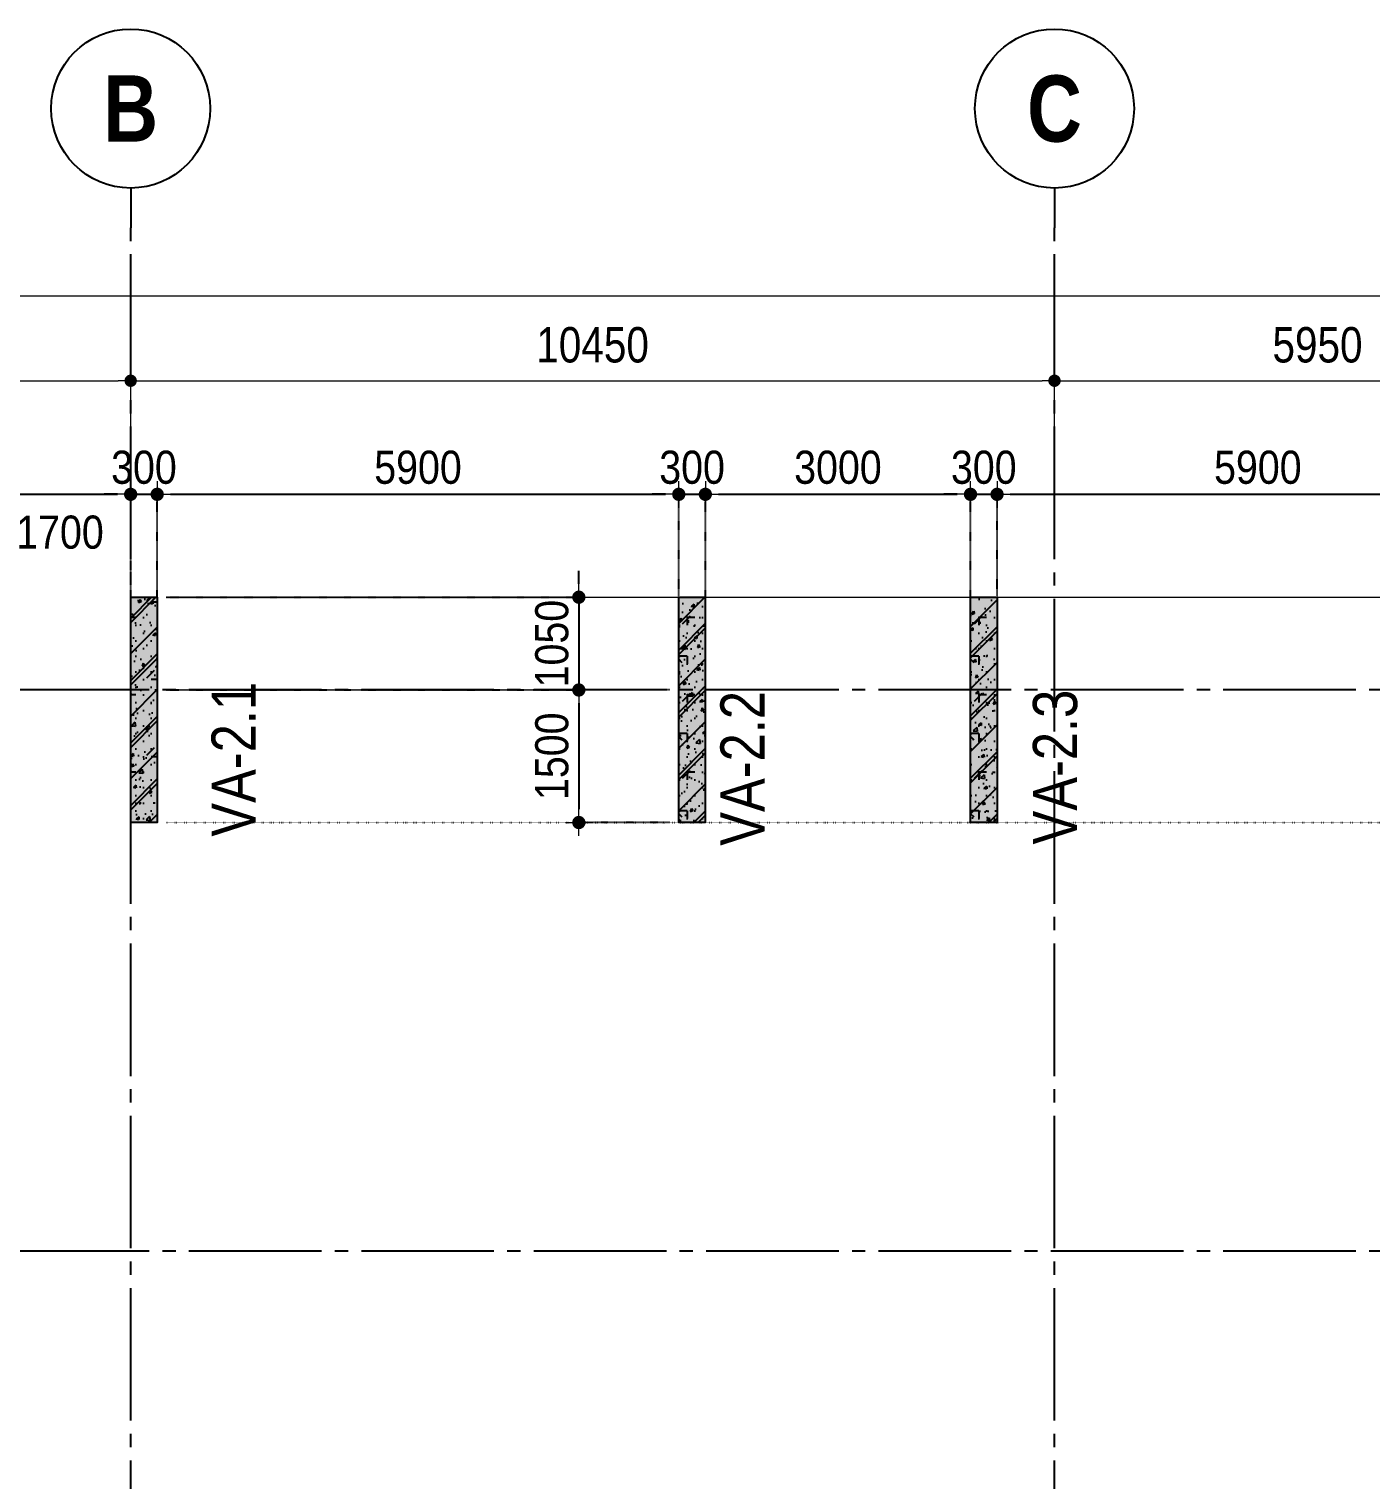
# Model space of a CAD drawing. Header units: millimetres. Extents: x -3973692 to -2843767, y 592734 to 838475.
# Drawn here: x -2937395 to -2922215, y 753301 to 769712 of the extents above; entities that cross this region are included whole.
import ezdxf
from ezdxf.enums import TextEntityAlignment as Align

# ---------------------------------------------------------------- set-up
doc = ezdxf.new("R2010")
doc.units = ezdxf.units.MM
doc.header["$MEASUREMENT"] = 0
doc.header["$PDMODE"] = 3
doc.header["$PDSIZE"] = -20
for name, pattern in [('CHG_XX_Luoi truc-Block A$0$MB_Luoi truc-150-TWA$0$Center101', [13, 10, -1, 1, -1]), ('DIVIDE2', [15.87499999999999, 6.349999999999998, -3.174999999999998, 0, -3.174999999999998, 0, -3.174999999999998]), ('DOT2', [0.125, 0, -0.125]), ('HIDDEN5', [2.8375, 1.25, -1.5875])]:
    doc.linetypes.add(name, pattern=pattern)
doc.layers.get('0').update_dxf_attribs({"lineweight": 9})
doc.layers.get('Defpoints').update_dxf_attribs({"color": 10, "lineweight": 0})
for name, color, linetype, lineweight in [("'S_General_Dim_1", 1, 'Continuous', 18), ("'S_General_Divide_3 Intermediate", 3, 'DIVIDE2', 40), ('CHG_XX_Cot_Block A-T8-15$0$DBAO', 3, 'Continuous', 13), ('CHG_XX_Luoi truc-Block A$0$Dim 200', 1, 'Continuous', 5), ('TEXT', 7, 'Continuous', 15)]:
    doc.layers.add(name, color=color, linetype=linetype, lineweight=lineweight)
for name, color, linetype in [('CHG_XX_Cot_Block A-T8-15$0$mb_cot tang 14-17 twa$0$Concrete Hatch', 218, 'Continuous'), ('CHG_XX_Cot_Block A-T8-15$0$mb_cot tang 14-17 twa$0$Concrete Line', 6, 'Continuous'), ('CHG_XX_Cot_Block A-T8-15$0$mb_cot tang 14-17 twa$0$Concrete Solid', 216, 'Continuous'), ('CHG_XX_Luoi truc-Block A$0$MB_Luoi truc-150-TWA$0$Grid', 34, 'Continuous'), ('CHG_XX_Luoi truc-Block A$0$MB_Luoi truc-150-TWA$0$Grid Line', 251, 'CHG_XX_Luoi truc-Block A$0$MB_Luoi truc-150-TWA$0$Center101'), ('dim', 1, 'Continuous')]:
    doc.layers.add(name, color=color, linetype=linetype)
doc.styles.add('arial', font='arial.ttf', dxfattribs={"width": 0.85})
doc.styles.add('CHG_XX_Luoi truc-Block A$0$MB_Luoi truc-150-TWA$0$Grid A-F$0$VNI-HelveCB', font='')
doc.styles.add('CHG_XX_Luoi truc-Block A$0$Star-HelCon', font='')
doc.styles.add('TTP-HelCon', font='')
doc.styles.get('CHG_XX_Luoi truc-Block A$0$MB_Luoi truc-150-TWA$0$Grid A-F$0$VNI-HelveCB').set_extended_font_data('VNI-Helve-Condense', bold=True)
doc.styles.get('CHG_XX_Luoi truc-Block A$0$Star-HelCon').set_extended_font_data('VNI-Helve-Condense')
doc.styles.get('TTP-HelCon').set_extended_font_data('VNI-Helve-Condense')
doc.dimstyles.new('150', dxfattribs={"dimscale": 150, "dimtxt": 2.5, "dimasz": 1, "dimexe": 0, "dimexo": 0, "dimgap": 0.75, "dimtad": 1, "dimdec": 0, "dimzin": 9, "dimdsep": 46, "dimtxsty": 'arial', "dimblk1": 'DIMDOT', "dimblk2": 'DIMDOT', "dimsah": 1, "dimcen": 2, "dimdle": 3, "dimclre": 8, "dimclrt": 2, "dimadec": 0, "dimazin": 0, "dimtfac": 1, "dimtdec": 0, "dimtix": 1, "dimtmove": 2, "dimatfit": 3, "dimldrblk": 'DIMPIJL', "dimfxl": 1, "dimtvp": 1.8, "dimtolj": 1, "dimtzin": 0, "dimarcsym": 0})
doc.dimstyles.new('CHG_XX_Luoi truc-Block A$0$Dim 200', dxfattribs={"dimscale": 200, "dimtxt": 2, "dimasz": 0.7, "dimexe": 1, "dimexo": 1, "dimgap": 1, "dimtad": 1, "dimdec": 0, "dimzin": 12, "dimdsep": 46, "dimtxsty": 'CHG_XX_Luoi truc-Block A$0$Star-HelCon', "dimblk": 'CHG_XX_Luoi truc-Block A$0$_Dot', "dimcen": 1, "dimclrd": 256, "dimclre": 256, "dimclrt": 3, "dimadec": 0, "dimazin": 0, "dimtfac": 1, "dimtdec": 0, "dimtix": 1, "dimtmove": 2, "dimatfit": 3, "dimldrblk": 'CHG_XX_Luoi truc-Block A$0$HTT Arrow 30', "dimfxl": 1, "dimtolj": 1, "dimtzin": 0, "dimarcsym": 0})

# ---------------------------------------------------------------- blocks, each defined once
blk = doc.blocks.new('*U3016')
at = {"layer": 'CHG_XX_Luoi truc-Block A$0$MB_Luoi truc-150-TWA$0$Grid', "lineweight": -2}
blk.add_line((0, 470.0000000000001), (0, 467.0000000000001), dxfattribs=at)
blk.add_circle((0, 476.0000000000001), 6, dxfattribs=at)
at = {"layer": 'CHG_XX_Luoi truc-Block A$0$MB_Luoi truc-150-TWA$0$Grid Line'}
blk.add_line((0, 0), (0, 467.0000000000001), dxfattribs=at)
at = {"layer": 'CHG_XX_Luoi truc-Block A$0$MB_Luoi truc-150-TWA$0$Grid', "lineweight": -2, "style": 'CHG_XX_Luoi truc-Block A$0$MB_Luoi truc-150-TWA$0$Grid A-F$0$VNI-HelveCB'}
for tag, p in [('GRIDSUB', (0, 476.0000000000001)), ('GRID', (0, -9))]:
    blk.add_attdef(tag, text='', height=5, dxfattribs=at).set_placement(p, align=Align.MIDDLE)
blk = doc.blocks.new('CHG_XX_Luoi truc-Block A$0$_Dot')
at = {"color": 0, "linetype": 'ByBlock', "lineweight": -2}
blk.add_line((-0.5, 0), (-1, 0), dxfattribs=at)
at = {"color": 0, "linetype": 'ByBlock', "const_width": 0.5}
blk.add_lwpolyline([(-0.25, 0, 1), (0.25, 0, 1)], format="xyb", close=True, dxfattribs=at)
blk = doc.blocks.new('*D3005')
at = {"layer": 'CHG_XX_Luoi truc-Block A$0$Dim 200', "lineweight": -2, "transparency": 16777216}
for p, q in [((1.224646799147353e-14, 154891.4125687345), (7.765626921404154e-14, 155959.6356885452)), ((12250, 154891.4125687345), (12250, 155959.6356885452)), ((140.0000000000001, 155759.6356885452), (12110, 155759.6356885452))]:
    blk.add_line(p, q, dxfattribs=at)
at = {"layer": 'Defpoints', "color": 0, "transparency": 16777216}
for p in [(12250, 155759.6356885452), (0, 154691.4125687345), (12250, 154691.4125687345)]:
    blk.add_point(p, dxfattribs=at)
at = {"layer": 'CHG_XX_Luoi truc-Block A$0$Dim 200', "lineweight": -2, "transparency": 16777216, "xscale": 140, "yscale": 140, "zscale": 140, "rotation": 180}
blk.add_blockref('CHG_XX_Luoi truc-Block A$0$_Dot', (6.5409801222568e-14, 155759.6356885452), dxfattribs=at)
at = {"layer": 'CHG_XX_Luoi truc-Block A$0$Dim 200', "lineweight": -2, "transparency": 16777216, "xscale": 140, "yscale": 140, "zscale": 140}
blk.add_blockref('CHG_XX_Luoi truc-Block A$0$_Dot', (12250, 155759.6356885452), dxfattribs=at)
at = {"layer": 'CHG_XX_Luoi truc-Block A$0$Dim 200', "color": 3, "transparency": 16777216, "insert": (6125, 156163.9023552119), "char_height": 400, "attachment_point": 5, "style": 'CHG_XX_Luoi truc-Block A$0$Star-HelCon'}
blk.add_mtext('\\A1;12250', dxfattribs=at)
blk = doc.blocks.new('CHG_XX_Luoi truc-Block A$0$HTT Arrow 30')
blk.add_hatch(color=256).paths.add_polyline_path([(-2.5, 0.3750000000000002), (-2.5, -0.3749999999999998), (0, 0)])
at = {"color": 0, "linetype": 'ByBlock', "lineweight": -2}
for p, q in [((0, 0), (-2.5, 0.3750000000000002)), ((-2.5, -0.3749999999999998), (-2.5, 0.3750000000000002)), ((0, 0), (-2.5, -0.3749999999999998))]:
    blk.add_line(p, q, dxfattribs=at)
blk = doc.blocks.new('*D3006')
at = {"layer": 'CHG_XX_Luoi truc-Block A$0$Dim 200', "lineweight": -2, "transparency": 16777216}
for p, q in [((12249.99999989569, 154891.4125687345), (12249.99999989569, 155959.6356885452)), ((22700, 154891.4125687345), (22700, 155959.6356885452)), ((12389.99999989569, 155759.6356885452), (22560, 155759.6356885452))]:
    blk.add_line(p, q, dxfattribs=at)
at = {"layer": 'Defpoints', "color": 0, "transparency": 16777216}
for p in [(22700, 155759.6356885452), (12249.99999989569, 154691.4125687345), (22700, 154691.4125687345)]:
    blk.add_point(p, dxfattribs=at)
at = {"layer": 'CHG_XX_Luoi truc-Block A$0$Dim 200', "lineweight": -2, "transparency": 16777216, "xscale": 140, "yscale": 140, "zscale": 140, "rotation": 180}
blk.add_blockref('CHG_XX_Luoi truc-Block A$0$_Dot', (12249.99999989569, 155759.6356885452), dxfattribs=at)
at = {"layer": 'CHG_XX_Luoi truc-Block A$0$Dim 200', "lineweight": -2, "transparency": 16777216, "xscale": 140, "yscale": 140, "zscale": 140}
blk.add_blockref('CHG_XX_Luoi truc-Block A$0$_Dot', (22700, 155759.6356885452), dxfattribs=at)
at = {"layer": 'CHG_XX_Luoi truc-Block A$0$Dim 200', "color": 3, "transparency": 16777216, "insert": (17474.99999994785, 156163.9023552119), "char_height": 400, "attachment_point": 5, "style": 'CHG_XX_Luoi truc-Block A$0$Star-HelCon'}
blk.add_mtext('\\A1;10450', dxfattribs=at)
blk = doc.blocks.new('*D3007')
at = {"layer": 'CHG_XX_Luoi truc-Block A$0$Dim 200', "lineweight": -2, "transparency": 16777216}
for p, q in [((22700, 154891.4125687345), (22700, 155959.6356885452)), ((28650, 154891.4125687345), (28650, 155959.6356885452)), ((22840, 155759.6356885452), (28510, 155759.6356885452))]:
    blk.add_line(p, q, dxfattribs=at)
at = {"layer": 'Defpoints', "color": 0, "transparency": 16777216}
for p in [(28650, 155759.6356885452), (22700, 154691.4125687345), (28650, 154691.4125687345)]:
    blk.add_point(p, dxfattribs=at)
at = {"layer": 'CHG_XX_Luoi truc-Block A$0$Dim 200', "lineweight": -2, "transparency": 16777216, "xscale": 140, "yscale": 140, "zscale": 140, "rotation": 180}
blk.add_blockref('CHG_XX_Luoi truc-Block A$0$_Dot', (22700, 155759.6356885452), dxfattribs=at)
at = {"layer": 'CHG_XX_Luoi truc-Block A$0$Dim 200', "lineweight": -2, "transparency": 16777216, "xscale": 140, "yscale": 140, "zscale": 140}
blk.add_blockref('CHG_XX_Luoi truc-Block A$0$_Dot', (28650, 155759.6356885452), dxfattribs=at)
at = {"layer": 'CHG_XX_Luoi truc-Block A$0$Dim 200', "color": 3, "transparency": 16777216, "insert": (25675, 156163.9023552119), "char_height": 400, "attachment_point": 5, "style": 'CHG_XX_Luoi truc-Block A$0$Star-HelCon'}
blk.add_mtext('\\A1;5950', dxfattribs=at)
blk = doc.blocks.new('*D3010')
at = {"layer": 'CHG_XX_Luoi truc-Block A$0$Dim 200', "lineweight": -2, "transparency": 16777216}
for p, q in [((-1.031468626855521e-13, 154891.4125687345), (2.117720963990976e-14, 156921.7787512456)), ((54650, 154891.4125687345), (54650, 156921.7787512456)), ((140, 156721.7787512456), (54510, 156721.7787512456))]:
    blk.add_line(p, q, dxfattribs=at)
at = {"layer": 'Defpoints', "color": 0, "transparency": 16777216}
for p in [(54650, 156721.7787512456), (-1.153933306770256e-13, 154691.4125687345), (54650, 154691.4125687345)]:
    blk.add_point(p, dxfattribs=at)
at = {"layer": 'CHG_XX_Luoi truc-Block A$0$Dim 200', "lineweight": -2, "transparency": 16777216, "xscale": 140, "yscale": 140, "zscale": 140, "rotation": 180}
blk.add_blockref('CHG_XX_Luoi truc-Block A$0$_Dot', (8.930741648436222e-15, 156721.7787512456), dxfattribs=at)
at = {"layer": 'CHG_XX_Luoi truc-Block A$0$Dim 200', "lineweight": -2, "transparency": 16777216, "xscale": 140, "yscale": 140, "zscale": 140}
blk.add_blockref('CHG_XX_Luoi truc-Block A$0$_Dot', (54650, 156721.7787512456), dxfattribs=at)
at = {"layer": 'CHG_XX_Luoi truc-Block A$0$Dim 200', "color": 3, "transparency": 16777216, "insert": (27325, 157126.0454179123), "char_height": 400, "attachment_point": 5, "style": 'CHG_XX_Luoi truc-Block A$0$Star-HelCon'}
blk.add_mtext('\\A1;54650', dxfattribs=at)
blk = doc.blocks.new('*U3014')
at = {"layer": 'CHG_XX_Luoi truc-Block A$0$MB_Luoi truc-150-TWA$0$Grid Line'}
blk.add_line((0, 0), (0, 404), dxfattribs=at)
at = {"layer": 'CHG_XX_Luoi truc-Block A$0$MB_Luoi truc-150-TWA$0$Grid', "lineweight": -2, "style": 'CHG_XX_Luoi truc-Block A$0$MB_Luoi truc-150-TWA$0$Grid A-F$0$VNI-HelveCB'}
for tag, p in [('GRIDSUB', (0, 413)), ('GRID', (0, -9))]:
    blk.add_attdef(tag, text='', height=5, dxfattribs=at).set_placement(p, align=Align.MIDDLE)
blk = doc.blocks.new('*U3013')
at = {"layer": 'CHG_XX_Luoi truc-Block A$0$MB_Luoi truc-150-TWA$0$Grid Line'}
blk.add_line((0, 0), (0, 403), dxfattribs=at)
at = {"layer": 'CHG_XX_Luoi truc-Block A$0$MB_Luoi truc-150-TWA$0$Grid', "lineweight": -2, "style": 'CHG_XX_Luoi truc-Block A$0$MB_Luoi truc-150-TWA$0$Grid A-F$0$VNI-HelveCB'}
for tag, p in [('GRIDSUB', (0, 412)), ('GRID', (0, -9))]:
    blk.add_attdef(tag, text='', height=5, dxfattribs=at).set_placement(p, align=Align.MIDDLE)
blk = doc.blocks.new('*U3159')
at = {"layer": 'CHG_XX_Cot_Block A-T8-15$0$mb_cot tang 14-17 twa$0$Concrete Hatch'}
h = blk.add_hatch(dxfattribs=at)
h.set_pattern_fill('CONCRETE', color=256, scale=50, style=0, pattern_type=2)
h.set_pattern_definition([(45, (1000.000000000001, -49.99999999999989), (-176.7766952966369, 176.7766952966369), []), (45, (1000.000000000001, 1.13686837721616e-13), (-353.5533905932737, 353.5533905932738), []), (49.99999999999999, (1000.000000000001, -49.99999999999989), (358.6300913003767, -31.37606749129755), [37.5, -412.5]), (355, (1000.000000000001, -49.99999999999989), (-69.3756668065, 376.0960668500059), [30, -330]), (100.4514, (1029.885840000001, -52.61466999999988), (289.2546908570108, 344.7197710304768), [31.870095, -350.571056]), (46.18420000000001, (1000.000000000001, 50.00000000000011), (533.6205243128222, -82.75950716450905), [56.25, -618.75]), (96.6356, (1044.468372500001, 43.1033465000001), (467.3313527743517, 487.0589354502209), [47.805144, -525.8565]), (351.1842, (1000.000000000001, 50.00000000000011), (467.3309725668136, 487.0593004626623), [45, -495]), (21, (1050.000000000001, 25.00000000000011), (298.4535260592309, -201.3094453326694), [37.5, -412.5]), (326.0000000000001, (1050.000000000001, 25.00000000000011), (121.6576659607909, 362.5750225234265), [30, -330]), (71.4514, (1074.871116500001, 8.224197000000117), (420.111314290745, 161.2652483549762), [31.870095, -350.571056]), (37.50000000000001, (1000.000000000001, -49.99999999999989), (6.079927658645334, 166.4469269156558), [0, -326, 0, -335, 0, -331.25]), (7.499999999999999, (1000.000000000001, -49.99999999999989), (131.5347687210743, 197.2058559411801), [0, -191, 0, -318.5, 0, -126.25]), (327.5, (888.5000000000007, -49.99999999999989), (266.9112180862045, -11.2774358671899), [0, -125, 0, -390, 0, -517.5]), (317.5, (838.5000000000007, -49.99999999999989), (291.5930846711931, 50.05249116615882), [0, -162.5, 0, -259, 0, -367.5]), (0, (1175.000000000001, 125.0000000000001), (0, 875), [87.5, -787.5]), (0, (1437.500000000001, 300.0000000000001), (0, 875), [87.5, -787.5]), (0, (1262.500000000001, 650.0000000000001), (0, 875), [87.5, -350, 87.5, -350]), (90, (1175.000000000001, 125.0000000000001), (-875, 5.35782974626967e-14), [87.5, -787.5]), (90, (1262.500000000001, 650.0000000000001), (-875, 5.35782974626967e-14), [87.5, -787.5]), (90, (1525.000000000001, 300.0000000000001), (-875, 5.35782974626967e-14), [87.5, -787.5]), (90, (1700.000000000001, 562.5000000000001), (-875, 5.35782974626967e-14), [87.5, -787.5]), (135, (1262.500000000001, 125.0000000000001), (-875.016357447105, 8.881784197001252e-14), [123.76, -1113.7]), (135, (1350.000000000001, 650.0000000000001), (-875.016357447105, 8.881784197001252e-14), [123.76, -1113.7]), (45, (1437.500000000001, 300.0000000000001), (8.881784197001252e-14, 875.016357447105), [123.76, -247.485, 123.76, -742.455]), (0, (825.0000000000007, -49.99999999999989), (87.5, 87.5), [-175, 0])])
h.paths.add_polyline_path([(-750, 150), (-750, -149.9999999999999), (1800.000000000001, -150), (1800.000000000001, 150)])
at = {"layer": 'CHG_XX_Cot_Block A-T8-15$0$mb_cot tang 14-17 twa$0$Concrete Solid'}
blk.add_hatch(color=256, dxfattribs=at).paths.add_polyline_path([(-750, 150), (-750, -149.9999999999999), (1800.000000000001, -150), (1800.000000000001, 150)])
at = {"layer": 'CHG_XX_Cot_Block A-T8-15$0$mb_cot tang 14-17 twa$0$Concrete Line'}
blk.add_lwpolyline([(-750, 150), (-750, -149.9999999999999), (1800.000000000001, -150), (1800.000000000001, 150)], close=True, dxfattribs=at)
blk = doc.blocks.new('*U3160')
at = {"layer": 'CHG_XX_Cot_Block A-T8-15$0$mb_cot tang 14-17 twa$0$Concrete Hatch'}
h = blk.add_hatch(dxfattribs=at)
h.set_pattern_fill('CONCRETE', color=256, scale=50, style=0, pattern_type=2)
h.set_pattern_definition([(45, (1000.000000000001, -249.9999999999999), (-176.7766952966369, 176.7766952966369), []), (45, (1000.000000000001, -199.9999999999999), (-353.5533905932737, 353.5533905932738), []), (49.99999999999999, (1000.000000000001, -249.9999999999999), (358.6300913003767, -31.37606749129755), [37.5, -412.5]), (355, (1000.000000000001, -249.9999999999999), (-69.3756668065, 376.0960668500059), [30, -330]), (100.4514, (1029.885840000001, -252.6146699999999), (289.2546908570108, 344.7197710304768), [31.870095, -350.571056]), (46.18420000000001, (1000.000000000001, -149.9999999999999), (533.6205243128222, -82.75950716450905), [56.25, -618.75]), (96.6356, (1044.468372500001, -156.8966534999999), (467.3313527743517, 487.0589354502209), [47.805144, -525.8565]), (351.1842, (1000.000000000001, -149.9999999999999), (467.3309725668136, 487.0593004626623), [45, -495]), (21, (1050.000000000001, -174.9999999999999), (298.4535260592309, -201.3094453326694), [37.5, -412.5]), (326.0000000000001, (1050.000000000001, -174.9999999999999), (121.6576659607909, 362.5750225234265), [30, -330]), (71.4514, (1074.871116500001, -191.7758029999999), (420.111314290745, 161.2652483549762), [31.870095, -350.571056]), (37.50000000000001, (1000.000000000001, -249.9999999999999), (6.079927658645334, 166.4469269156558), [0, -326, 0, -335, 0, -331.25]), (7.499999999999999, (1000.000000000001, -249.9999999999999), (131.5347687210743, 197.2058559411801), [0, -191, 0, -318.5, 0, -126.25]), (327.5, (888.5000000000014, -249.9999999999999), (266.9112180862045, -11.2774358671899), [0, -125, 0, -390, 0, -517.5]), (317.5, (838.5000000000014, -249.9999999999999), (291.5930846711931, 50.05249116615882), [0, -162.5, 0, -259, 0, -367.5]), (0, (1175.000000000001, -74.99999999999989), (0, 875), [87.5, -787.5]), (0, (1437.500000000002, 100.0000000000001), (0, 875), [87.5, -787.5]), (0, (1262.500000000001, 450.0000000000001), (0, 875), [87.5, -350, 87.5, -350]), (90, (1175.000000000001, -74.99999999999989), (-875, 5.35782974626967e-14), [87.5, -787.5]), (90, (1262.500000000001, 450.0000000000001), (-875, 5.35782974626967e-14), [87.5, -787.5]), (90, (1525.000000000002, 100.0000000000001), (-875, 5.35782974626967e-14), [87.5, -787.5]), (90, (1700.000000000002, 362.5000000000001), (-875, 5.35782974626967e-14), [87.5, -787.5]), (135, (1262.500000000001, -74.99999999999989), (-875.016357447105, 8.881784197001252e-14), [123.76, -1113.7]), (135, (1350.000000000001, 450.0000000000001), (-875.016357447105, 8.881784197001252e-14), [123.76, -1113.7]), (45, (1437.500000000002, 100.0000000000001), (8.881784197001252e-14, 875.016357447105), [123.76, -247.485, 123.76, -742.455]), (0, (825.0000000000014, -249.9999999999999), (87.5, 87.5), [-175, 0])])
h.paths.add_polyline_path([(-750, 50), (-750, -249.9999999999999), (1800.000000000001, -250), (1800.000000000001, 50)])
at = {"layer": 'CHG_XX_Cot_Block A-T8-15$0$mb_cot tang 14-17 twa$0$Concrete Solid'}
blk.add_hatch(color=256, dxfattribs=at).paths.add_polyline_path([(-750, 50), (-750, -249.9999999999999), (1800.000000000001, -250), (1800.000000000001, 50)])
at = {"layer": 'CHG_XX_Cot_Block A-T8-15$0$mb_cot tang 14-17 twa$0$Concrete Line'}
blk.add_lwpolyline([(-750, 50), (-750, -249.9999999999999), (1800.000000000001, -250), (1800.000000000001, 50)], close=True, dxfattribs=at)
blk = doc.blocks.new('DIMDOT')
for p, q in [((1, 0), (-1, 0)), ((0, -1), (0, 1))]:
    blk.add_line(p, q)
at = {"const_width": 0.5}
blk.add_lwpolyline([(-0.25, 0, 1), (0.25, 0, 1)], format="xyb", close=True, dxfattribs=at)
blk = doc.blocks.new('*D707')
at = {"layer": "'S_General_Dim_1", "color": 8, "linetype": 'HIDDEN5', "lineweight": -2, "transparency": 16777216}
for p, q in [((-2937945.198556936, 762830.6471433816), (-2937945.198556936, 764445.123200937)), ((-2936245.198556936, 763281.0114495947), (-2936245.198556936, 764445.123200937))]:
    blk.add_line(p, q, dxfattribs=at)
at = {"layer": "'S_General_Dim_1", "color": 0, "lineweight": -2, "transparency": 16777216}
blk.add_line((-2937795.198556936, 764445.123200937), (-2936395.198556936, 764445.123200937), dxfattribs=at)
at = {"layer": 'Defpoints', "color": 0, "transparency": 16777216}
for p in [(-2936245.198556936, 764445.123200937), (-2936245.198556936, 763281.0114495947), (-2937945.198556936, 762830.6471433816)]:
    blk.add_point(p, dxfattribs=at)
at = {"layer": "'S_General_Dim_1", "color": 0, "lineweight": -2, "transparency": 16777216, "xscale": 150, "yscale": 150, "zscale": 150, "rotation": 180}
blk.add_blockref('DIMDOT', (-2937945.198556936, 764445.123200937), dxfattribs=at)
at = {"layer": "'S_General_Dim_1", "color": 0, "lineweight": -2, "transparency": 16777216, "xscale": 150, "yscale": 150, "zscale": 150}
blk.add_blockref('DIMDOT', (-2936245.198556936, 764445.123200937), dxfattribs=at)
at = {"layer": "'S_General_Dim_1", "color": 2, "transparency": 16777216, "insert": (-2937045.198556936, 764014.9498172269), "char_height": 375, "attachment_point": 5, "style": 'arial'}
blk.add_mtext('\\A1;1700', dxfattribs=at)
blk = doc.blocks.new('DIMPIJL')
at = {"linetype": 'ByBlock'}
blk.add_solid([(-2.5, 0.4166666666666686), (-2.5, -0.4166666666666686), (0, 0)], dxfattribs=at)
blk = doc.blocks.new('*D708')
at = {"layer": "'S_General_Dim_1", "color": 0, "lineweight": -2, "transparency": 16777216}
for p, q in [((-2936395.198556936, 764445.123200937), (-2936545.198556936, 764445.123200937)), ((-2936245.198556936, 764445.123200937), (-2935945.198556936, 764445.123200937)), ((-2935795.198556936, 764445.123200937), (-2935645.198556936, 764445.123200937))]:
    blk.add_line(p, q, dxfattribs=at)
at = {"layer": "'S_General_Dim_1", "color": 8, "linetype": 'HIDDEN5', "lineweight": -2, "transparency": 16777216}
for p, q in [((-2936245.198556936, 763281.0114495947), (-2936245.198556936, 764445.123200937)), ((-2935945.198556936, 763281.0114495947), (-2935945.198556936, 764445.123200937))]:
    blk.add_line(p, q, dxfattribs=at)
at = {"layer": 'Defpoints', "color": 0, "transparency": 16777216}
for p in [(-2935945.198556936, 764445.123200937), (-2936245.198556936, 763281.0114495947), (-2935945.198556936, 763281.0114495947)]:
    blk.add_point(p, dxfattribs=at)
at = {"layer": "'S_General_Dim_1", "color": 0, "lineweight": -2, "transparency": 16777216, "xscale": 150, "yscale": 150, "zscale": 150}
blk.add_blockref('DIMDOT', (-2936245.198556936, 764445.123200937), dxfattribs=at)
at = {"layer": "'S_General_Dim_1", "color": 0, "lineweight": -2, "transparency": 16777216, "xscale": 150, "yscale": 150, "zscale": 150, "rotation": 180}
blk.add_blockref('DIMDOT', (-2935945.198556936, 764445.123200937), dxfattribs=at)
at = {"layer": "'S_General_Dim_1", "color": 2, "transparency": 16777216, "insert": (-2936095.198556936, 764749.2159703777), "char_height": 375, "attachment_point": 5, "style": 'arial'}
blk.add_mtext('\\A1;300', dxfattribs=at)
blk = doc.blocks.new('*D709')
at = {"layer": "'S_General_Dim_1", "color": 8, "linetype": 'HIDDEN5', "lineweight": -2, "transparency": 16777216}
for p, q in [((-2935945.198556936, 763281.0114495947), (-2935945.198556936, 764445.123200937)), ((-2930045.198556936, 763280.6475592487), (-2930045.198556936, 764445.123200937))]:
    blk.add_line(p, q, dxfattribs=at)
at = {"layer": "'S_General_Dim_1", "color": 0, "lineweight": -2, "transparency": 16777216}
blk.add_line((-2935795.198556936, 764445.123200937), (-2930195.198556936, 764445.123200937), dxfattribs=at)
at = {"layer": 'Defpoints', "color": 0, "transparency": 16777216}
for p in [(-2930045.198556936, 764445.123200937), (-2935945.198556936, 763281.0114495947), (-2930045.198556936, 763280.6475592487)]:
    blk.add_point(p, dxfattribs=at)
at = {"layer": "'S_General_Dim_1", "color": 0, "lineweight": -2, "transparency": 16777216, "xscale": 150, "yscale": 150, "zscale": 150, "rotation": 180}
blk.add_blockref('DIMDOT', (-2935945.198556936, 764445.123200937), dxfattribs=at)
at = {"layer": "'S_General_Dim_1", "color": 0, "lineweight": -2, "transparency": 16777216, "xscale": 150, "yscale": 150, "zscale": 150}
blk.add_blockref('DIMDOT', (-2930045.198556936, 764445.123200937), dxfattribs=at)
at = {"layer": "'S_General_Dim_1", "color": 2, "transparency": 16777216, "insert": (-2932995.198556936, 764749.0880713327), "char_height": 375, "attachment_point": 5, "style": 'arial'}
blk.add_mtext('\\A1;5900', dxfattribs=at)
blk = doc.blocks.new('*D710')
at = {"layer": "'S_General_Dim_1", "color": 0, "lineweight": -2, "transparency": 16777216}
for p, q in [((-2930195.198556936, 764445.123200937), (-2930345.198556936, 764445.123200937)), ((-2930045.198556936, 764445.123200937), (-2929744.74394683, 764445.123200937)), ((-2929594.74394683, 764445.123200937), (-2929444.74394683, 764445.123200937))]:
    blk.add_line(p, q, dxfattribs=at)
at = {"layer": "'S_General_Dim_1", "color": 8, "linetype": 'HIDDEN5', "lineweight": -2, "transparency": 16777216}
for p, q in [((-2930045.198556936, 763280.6475592487), (-2930045.198556936, 764445.123200937)), ((-2929744.74394683, 763281.0114495947), (-2929744.74394683, 764445.123200937))]:
    blk.add_line(p, q, dxfattribs=at)
at = {"layer": 'Defpoints', "color": 0, "transparency": 16777216}
for p in [(-2929744.74394683, 764445.123200937), (-2930045.198556936, 763280.6475592487), (-2929744.74394683, 763281.0114495947)]:
    blk.add_point(p, dxfattribs=at)
at = {"layer": "'S_General_Dim_1", "color": 0, "lineweight": -2, "transparency": 16777216, "xscale": 150, "yscale": 150, "zscale": 150}
blk.add_blockref('DIMDOT', (-2930045.198556936, 764445.123200937), dxfattribs=at)
at = {"layer": "'S_General_Dim_1", "color": 0, "lineweight": -2, "transparency": 16777216, "xscale": 150, "yscale": 150, "zscale": 150, "rotation": 180}
blk.add_blockref('DIMDOT', (-2929744.74394683, 764445.123200937), dxfattribs=at)
at = {"layer": "'S_General_Dim_1", "color": 2, "transparency": 16777216, "insert": (-2929894.971251883, 764749.2159703777), "char_height": 375, "attachment_point": 5, "style": 'arial'}
blk.add_mtext('\\A1;300', dxfattribs=at)
blk = doc.blocks.new('*D711')
at = {"layer": "'S_General_Dim_1", "color": 8, "linetype": 'HIDDEN5', "lineweight": -2, "transparency": 16777216}
for p, q in [((-2929744.74394683, 763281.0114495947), (-2929744.74394683, 764445.123200937)), ((-2926745.198556936, 763281.0114495947), (-2926745.198556936, 764445.123200937))]:
    blk.add_line(p, q, dxfattribs=at)
at = {"layer": "'S_General_Dim_1", "color": 0, "lineweight": -2, "transparency": 16777216}
blk.add_line((-2929594.74394683, 764445.123200937), (-2926895.198556936, 764445.123200937), dxfattribs=at)
at = {"layer": 'Defpoints', "color": 0, "transparency": 16777216}
for p in [(-2926745.198556936, 764445.123200937), (-2929744.74394683, 763281.0114495947), (-2926745.198556936, 763281.0114495947)]:
    blk.add_point(p, dxfattribs=at)
at = {"layer": "'S_General_Dim_1", "color": 0, "lineweight": -2, "transparency": 16777216, "xscale": 150, "yscale": 150, "zscale": 150, "rotation": 180}
blk.add_blockref('DIMDOT', (-2929744.74394683, 764445.123200937), dxfattribs=at)
at = {"layer": "'S_General_Dim_1", "color": 0, "lineweight": -2, "transparency": 16777216, "xscale": 150, "yscale": 150, "zscale": 150}
blk.add_blockref('DIMDOT', (-2926745.198556936, 764445.123200937), dxfattribs=at)
at = {"layer": "'S_General_Dim_1", "color": 2, "transparency": 16777216, "insert": (-2928244.971251883, 764749.2159703777), "char_height": 375, "attachment_point": 5, "style": 'arial'}
blk.add_mtext('\\A1;3000', dxfattribs=at)
blk = doc.blocks.new('*D712')
at = {"layer": "'S_General_Dim_1", "color": 0, "lineweight": -2, "transparency": 16777216}
for p, q in [((-2926895.198556936, 764445.123200937), (-2927045.198556936, 764445.123200937)), ((-2926745.198556936, 764445.123200937), (-2926445.198556936, 764445.123200937)), ((-2926295.198556936, 764445.123200937), (-2926145.198556936, 764445.123200937))]:
    blk.add_line(p, q, dxfattribs=at)
at = {"layer": "'S_General_Dim_1", "color": 8, "linetype": 'HIDDEN5', "lineweight": -2, "transparency": 16777216}
for p, q in [((-2926745.198556936, 763281.0114495947), (-2926745.198556936, 764445.123200937)), ((-2926445.198556936, 763280.6478173732), (-2926445.198556936, 764445.123200937))]:
    blk.add_line(p, q, dxfattribs=at)
at = {"layer": 'Defpoints', "color": 0, "transparency": 16777216}
for p in [(-2926445.198556936, 764445.123200937), (-2926745.198556936, 763281.0114495947), (-2926445.198556936, 763280.6478173732)]:
    blk.add_point(p, dxfattribs=at)
at = {"layer": "'S_General_Dim_1", "color": 0, "lineweight": -2, "transparency": 16777216, "xscale": 150, "yscale": 150, "zscale": 150}
blk.add_blockref('DIMDOT', (-2926745.198556936, 764445.123200937), dxfattribs=at)
at = {"layer": "'S_General_Dim_1", "color": 0, "lineweight": -2, "transparency": 16777216, "xscale": 150, "yscale": 150, "zscale": 150, "rotation": 180}
blk.add_blockref('DIMDOT', (-2926445.198556936, 764445.123200937), dxfattribs=at)
at = {"layer": "'S_General_Dim_1", "color": 2, "transparency": 16777216, "insert": (-2926595.198556936, 764749.2159703777), "char_height": 375, "attachment_point": 5, "style": 'arial'}
blk.add_mtext('\\A1;300', dxfattribs=at)
blk = doc.blocks.new('*D713')
at = {"layer": "'S_General_Dim_1", "color": 8, "linetype": 'HIDDEN5', "lineweight": -2, "transparency": 16777216}
for p, q in [((-2926445.198556936, 763280.6478173732), (-2926445.198556936, 764445.123200937)), ((-2920545.198559343, 763281.0114495857), (-2920545.198559343, 764445.123200937))]:
    blk.add_line(p, q, dxfattribs=at)
at = {"layer": "'S_General_Dim_1", "color": 0, "lineweight": -2, "transparency": 16777216}
blk.add_line((-2926295.198556936, 764445.123200937), (-2920695.198559343, 764445.123200937), dxfattribs=at)
at = {"layer": 'Defpoints', "color": 0, "transparency": 16777216}
for p in [(-2920545.198559343, 764445.123200937), (-2926445.198556936, 763280.6478173732), (-2920545.198559343, 763281.0114495857)]:
    blk.add_point(p, dxfattribs=at)
at = {"layer": "'S_General_Dim_1", "color": 0, "lineweight": -2, "transparency": 16777216, "xscale": 150, "yscale": 150, "zscale": 150, "rotation": 180}
blk.add_blockref('DIMDOT', (-2926445.198556936, 764445.123200937), dxfattribs=at)
at = {"layer": "'S_General_Dim_1", "color": 0, "lineweight": -2, "transparency": 16777216, "xscale": 150, "yscale": 150, "zscale": 150}
blk.add_blockref('DIMDOT', (-2920545.198559343, 764445.123200937), dxfattribs=at)
at = {"layer": "'S_General_Dim_1", "color": 2, "transparency": 16777216, "insert": (-2923495.19855814, 764749.0880713327), "char_height": 375, "attachment_point": 5, "style": 'arial'}
blk.add_mtext('\\A1;5900', dxfattribs=at)
blk = doc.blocks.new('*D728')
at = {"layer": "'S_General_Dim_1", "color": 0, "lineweight": -2, "transparency": 16777216}
for p, q in [((-2931175.727595482, 763430.6471462969), (-2931175.727595482, 763580.6471462969)), ((-2931175.727595482, 763280.6471462969), (-2931175.727595482, 762230.6471381313)), ((-2931175.727595482, 762080.6471381313), (-2931175.727595482, 761930.6471381313))]:
    blk.add_line(p, q, dxfattribs=at)
at = {"layer": "'S_General_Dim_1", "color": 8, "linetype": 'HIDDEN5', "lineweight": -2, "transparency": 16777216}
for p, q in [((-2935845.198556937, 763280.6471462969), (-2931175.727595482, 763280.6471462969)), ((-2935845.198556937, 762230.6471381313), (-2931175.727595482, 762230.6471381313))]:
    blk.add_line(p, q, dxfattribs=at)
at = {"layer": 'Defpoints', "color": 0, "transparency": 16777216}
for p in [(-2935845.198556937, 763280.6471462969), (-2935845.198556937, 762230.6471381313), (-2931175.727595482, 762230.6471381313)]:
    blk.add_point(p, dxfattribs=at)
at = {"layer": "'S_General_Dim_1", "color": 0, "lineweight": -2, "transparency": 16777216, "xscale": 150, "yscale": 150, "zscale": 150}
for p, rotation in [((-2931175.727595482, 763280.6471462969), 270), ((-2931175.727595482, 762230.6471381313), 90)]:
    blk.add_blockref('DIMDOT', p, dxfattribs=dict(at, rotation=rotation))
at = {"layer": "'S_General_Dim_1", "color": 2, "transparency": 16777216, "insert": (-2931479.692465877, 762755.6471422149), "char_height": 375, "attachment_point": 5, "rotation": 90, "style": 'arial'}
blk.add_mtext('\\A1;1050', dxfattribs=at)
blk = doc.blocks.new('*D729')
at = {"layer": "'S_General_Dim_1", "color": 8, "linetype": 'HIDDEN5', "lineweight": -2, "transparency": 16777216}
for p, q in [((-2930144.743946831, 762230.6471381313), (-2931175.727595482, 762230.6471381313)), ((-2930144.743946831, 760730.6471462969), (-2931175.727595482, 760730.6471462969))]:
    blk.add_line(p, q, dxfattribs=at)
at = {"layer": "'S_General_Dim_1", "color": 0, "lineweight": -2, "transparency": 16777216}
blk.add_line((-2931175.727595482, 762080.6471381313), (-2931175.727595482, 760880.6471462969), dxfattribs=at)
at = {"layer": 'Defpoints', "color": 0, "transparency": 16777216}
for p in [(-2930144.743946831, 762230.6471381313), (-2931175.727595482, 760730.6471462969), (-2930144.743946831, 760730.6471462969)]:
    blk.add_point(p, dxfattribs=at)
at = {"layer": "'S_General_Dim_1", "color": 0, "lineweight": -2, "transparency": 16777216, "xscale": 150, "yscale": 150, "zscale": 150}
for p, rotation in [((-2931175.727595482, 762230.6471381313), 90), ((-2931175.727595482, 760730.6471462969), 270)]:
    blk.add_blockref('DIMDOT', p, dxfattribs=dict(at, rotation=rotation))
at = {"layer": "'S_General_Dim_1", "color": 2, "transparency": 16777216, "insert": (-2931479.692465877, 761480.6471422149), "char_height": 375, "attachment_point": 5, "rotation": 90, "style": 'arial'}
blk.add_mtext('\\A1;1500', dxfattribs=at)
blk = doc.blocks.new('a')
at = {"layer": 'TEXT', "color": 3, "style": 'TTP-HelCon'}
for s, p in [('VA-2.1', (13664.26609430835, -1650.290146171814)), ('VA-2.2', (19420.80209430866, -1753.107401118847)), ('VA-2.3', (22956.20020212419, -1738.646401118953))]:
    blk.add_text(s, height=500, rotation=90, dxfattribs=at).set_placement(p)
blk = doc.blocks.new('CHG_XX_Luoi truc-Block A')
at = {"layer": 'CHG_XX_Luoi truc-Block A$0$MB_Luoi truc-150-TWA$0$Grid'}
ref = blk.add_blockref('*U3016', (12250, 87440.67921933654), dxfattribs=dict(at, xscale=150, yscale=150, zscale=150))
ref.add_attrib('GRIDSUB', 'B', dxfattribs={"lineweight": -2, "height": 750, "style": 'CHG_XX_Luoi truc-Block A$0$MB_Luoi truc-150-TWA$0$Grid A-F$0$VNI-HelveCB'}).set_placement((12250, 158840.6792193365), align=Align.MIDDLE)
ref = blk.add_blockref('*U3016', (22700, 87440.67921933654), dxfattribs=dict(at, xscale=150, yscale=150, zscale=150))
ref.add_attrib('GRIDSUB', 'C', dxfattribs={"lineweight": -2, "height": 750, "style": 'CHG_XX_Luoi truc-Block A$0$MB_Luoi truc-150-TWA$0$Grid A-F$0$VNI-HelveCB'}).set_placement((22700, 158840.6792193365), align=Align.MIDDLE)
at = {"layer": 'CHG_XX_Luoi truc-Block A$0$MB_Luoi truc-150-TWA$0$Grid', "xscale": -150, "yscale": 150, "zscale": 150, "rotation": 90}
for name, p in [('*U3013', (57309.50927037185, 152259.6356885452)), ('*U3014', (57309.50927037185, 145909.6356885452))]:
    blk.add_blockref(name, p, dxfattribs=at)
at = {"layer": 'CHG_XX_Luoi truc-Block A$0$Dim 200'}
for base, p1, p2, picture, middle in [((54650, 156721.7787512456), (-1.153933306770256e-13, 154691.4125687345), (54650, 154691.4125687345), '*D3010', (27325, 157126.0454179123)), ((12250, 155759.6356885452), (0, 154691.4125687345), (12250, 154691.4125687345), '*D3005', (6125, 156163.9023552119)), ((22700, 155759.6356885452), (12249.99999989569, 154691.4125687345), (22700, 154691.4125687345), '*D3006', (17474.99999994785, 156163.9023552119)), ((28650, 155759.6356885452), (22700, 154691.4125687345), (28650, 154691.4125687345), '*D3007', (25675, 156163.9023552119))]:
    dim = blk.add_linear_dim(base=base, p1=p1, p2=p2, dimstyle='CHG_XX_Luoi truc-Block A$0$Dim 200', dxfattribs=at)
    dim.commit()
    dim.dimension.update_dxf_attribs({"geometry": picture, "text_midpoint": middle})
blk = doc.blocks.new('CHG_XX_Cot_Block A-T8-15')
at = {"layer": 'CHG_XX_Cot_Block A-T8-15$0$DBAO'}
blk.add_blockref('CHG_XX_Luoi truc-Block A', (8014952.261310224, 1085573.729690651), dxfattribs=at)
at = {"layer": 'CHG_XX_Cot_Block A-T8-15$0$mb_cot tang 14-17 twa$0$Concrete Line', "xscale": -1, "rotation": 90}
for name, p in [('*U3159', (8027352.261310224, 1238133.729690651)), ('*U3160', (8033452.261310224, 1238133.729690651)), ('*U3159', (8036852.261310224, 1238133.729690651))]:
    blk.add_blockref(name, p, dxfattribs=at)

msp = doc.modelspace()

# ---------------------------------------------------------------- linework, layer by layer
at = {"layer": "'S_General_Dim_1", "ltscale": 1000}
msp.add_line((-2935845.198556936, 763280.6471433816), (-2920645.529619133, 763280.6482332165), dxfattribs=at)
at = {"layer": 'dim', "linetype": 'DOT2', "ltscale": 10}
msp.add_line((-2935845.198771207, 760730.6471433816), (-2920645.529833403, 760730.6482332165), dxfattribs=at)

# ---------------------------------------------------------------- block references
at = {"layer": "'S_General_Divide_3 Intermediate"}
msp.add_blockref('CHG_XX_Cot_Block A-T8-15', (-10963447.45986716, -475602.7182410646), dxfattribs=at)
at = {"layer": 'TEXT'}
msp.add_blockref('a', (-2948495.198556936, 762221.0114495861), dxfattribs=at)

# ---------------------------------------------------------------- dimensions: what is measured, and where the dimension line sits
at = {"layer": "'S_General_Dim_1"}
for base, p1, p2, picture, middle in [((-2935945.198556936, 764445.123200937), (-2936245.198556936, 763281.0114495947), (-2935945.198556936, 763281.0114495947), '*D708', (-2936095.198556936, 764749.2159703777)), ((-2930045.198556936, 764445.123200937), (-2935945.198556936, 763281.0114495947), (-2930045.198556936, 763280.6475592487), '*D709', (-2932995.198556936, 764749.0880713327)), ((-2929744.74394683, 764445.123200937), (-2930045.198556936, 763280.6475592487), (-2929744.74394683, 763281.0114495947), '*D710', (-2929894.971251883, 764749.2159703777)), ((-2926745.198556936, 764445.123200937), (-2929744.74394683, 763281.0114495947), (-2926745.198556936, 763281.0114495947), '*D711', (-2928244.971251883, 764749.2159703777)), ((-2926445.198556936, 764445.123200937), (-2926745.198556936, 763281.0114495947), (-2926445.198556936, 763280.6478173732), '*D712', (-2926595.198556936, 764749.2159703777)), ((-2920545.198559343, 764445.123200937), (-2926445.198556936, 763280.6478173732), (-2920545.198559343, 763281.0114495857), '*D713', (-2923495.19855814, 764749.0880713327))]:
    dim = msp.add_linear_dim(base=base, p1=p1, p2=p2, dimstyle='150', dxfattribs=at)
    dim.commit()
    dim.dimension.update_dxf_attribs({"geometry": picture, "text_midpoint": middle})
dim = msp.add_linear_dim(base=(-2936245.198556936, 764445.123200937), p1=(-2937945.198556936, 762830.6471433816), p2=(-2936245.198556936, 763281.0114495947), dimstyle='150', dxfattribs=at)
dim.commit()
dim.dimension.update_dxf_attribs({"geometry": '*D707', "text_midpoint": (-2937045.198556936, 764014.9498172269), "dimtype": 160})
for base, p1, p2, picture, middle in [((-2931175.727595482, 762230.6471381313), (-2935845.198556936, 763280.6471462967), (-2935845.198556936, 762230.6471381311), '*D728', (-2931479.692465877, 762755.6471422149)), ((-2931175.727595482, 760730.6471462969), (-2930144.74394683, 762230.6471381311), (-2930144.74394683, 760730.6471462967), '*D729', (-2931479.692465877, 761480.6471422149))]:
    dim = msp.add_linear_dim(base=base, p1=p1, p2=p2, angle=90, dimstyle='150', dxfattribs=at)
    dim.commit()
    dim.dimension.update_dxf_attribs({"geometry": picture, "text_midpoint": middle})

doc.saveas('drawing.dxf')
